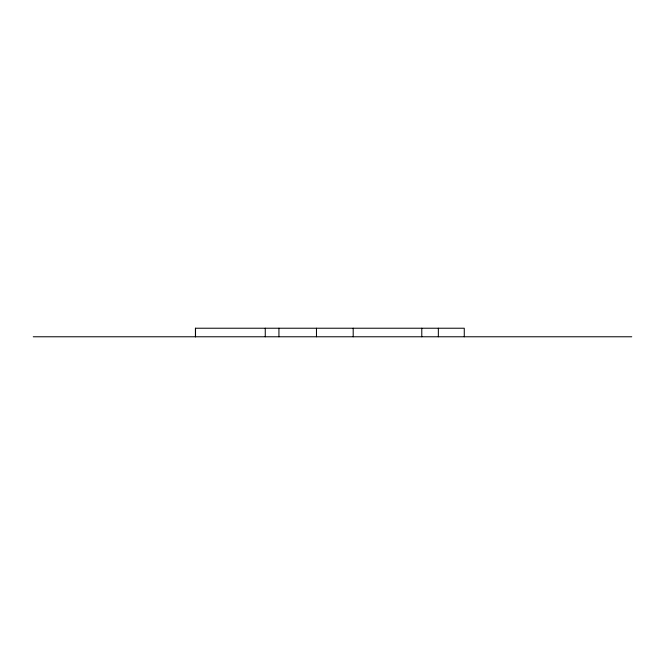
<?xml version="1.0" encoding="UTF-8"?>
<svg xmlns="http://www.w3.org/2000/svg" width="665" height="665" viewBox="0 0 665 665"><rect width="100%" height="100%" fill="white"/><g stroke="black" fill="none" stroke-linecap="round" stroke-linejoin="round"><path stroke-width="1" d="M33.25 336.773L631.75 336.773M464.27 336.773L464.27 328.227L195.419 328.227L195.419 336.773M438.351 328.227L438.351 336.773M421.785 328.227L421.785 336.773M353.19 328.227L353.19 336.773M316.465 328.227L316.465 336.773M278.934 328.227L278.934 336.773M265.26 328.227L265.26 336.773M195.527 328.227L195.527 336.773"/></g></svg>
